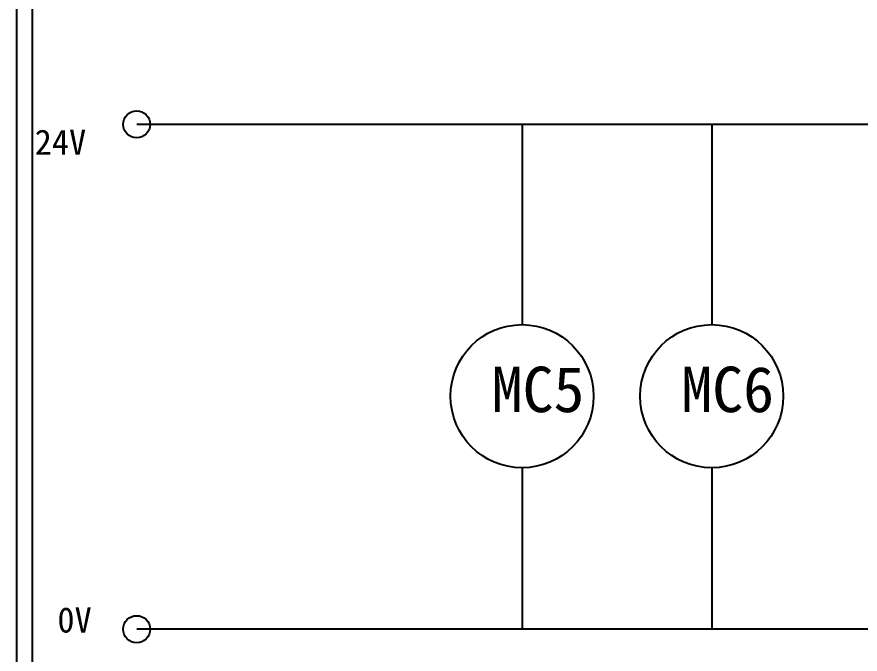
# Model space of a CAD drawing. Extents: x 10 to 297, y 3 to 207.
# Drawn here: x 10 to 76.8, y 54.6 to 105 of the extents above; entities that cross this region are included whole.
import ezdxf

# ---------------------------------------------------------------- set-up
doc = ezdxf.new("R2010")
doc.units = 0
doc.layers.get('0').update_dxf_attribs({"linetype": 'CONTINUOUS'})
for name, color, linetype in [('7', 7, 'CONTINUOUS'), ('圖框層', 7, 'CONTINUOUS'), ('標尺寸層', 3, 'CONTINUOUS')]:
    doc.layers.add(name, color=color, linetype=linetype)
doc.styles.add('STSL', font='kaiu.ttf')

msp = doc.modelspace()

# ---------------------------------------------------------------- linework, layer by layer
for p, q in [((290.252, 96.476), (19.487, 96.476)), ((290.252, 56.532), (19.487, 56.532))]:
    msp.add_line(p, q)
at = {"layer": '7'}
for centre in [(19.487, 96.476), (19.487, 56.532)]:
    msp.add_circle(centre, 1.071, dxfattribs=at)
at = {"layer": '圖框層', "color": 7}
for p, q in [((10, 3), (10, 206.969)), ((11.25, 4.25), (11.25, 205.719))]:
    msp.add_line(p, q, dxfattribs=at)
at = {"layer": '標尺寸層', "color": 7}
for p, q in [((50.006, 96.476), (50.006, 80.631)), ((65.024, 96.476), (65.024, 80.631)), ((50.006, 69.305), (50.006, 56.532)), ((65.024, 69.305), (65.024, 56.532))]:
    msp.add_line(p, q, dxfattribs=at)
for centre in [(50.006, 74.968), (65.024, 74.968)]:
    msp.add_circle(centre, 5.663, dxfattribs=at)

# ---------------------------------------------------------------- texts
at = {"layer": '圖框層', "color": 4, "style": 'STSL'}
for s, height, p in [('24V', 2, (11.409, 94.072)), ('MC5', 3.6, (47.599, 73.709)), ('MC6', 3.6, (62.616, 73.709)), ('0V', 2, (13.208, 56.267))]:
    msp.add_text(s, height=height, dxfattribs=at).set_placement(p)

doc.saveas('drawing.dxf')
